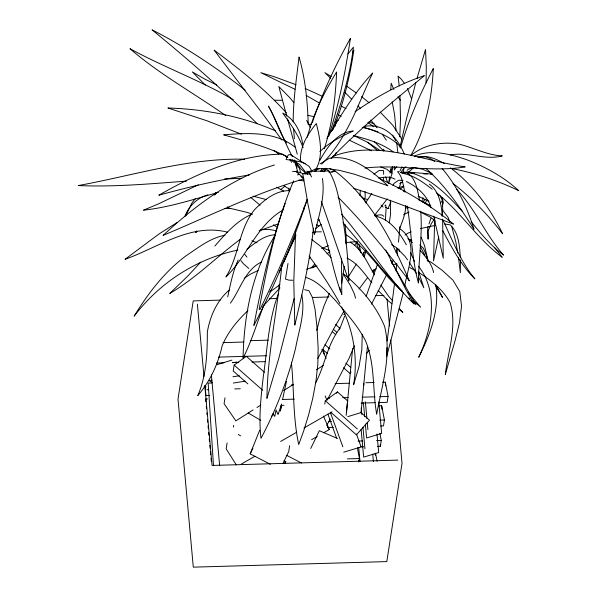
<?xml version="1.0" encoding="UTF-8"?>
<svg xmlns="http://www.w3.org/2000/svg" width="597" height="597" viewBox="0 0 597 597"><rect width="100%" height="100%" fill="white"/><g stroke="black" fill="none" stroke-linecap="round" stroke-linejoin="round"><path stroke-width="0.9" d="M399.915 226.741L398.483 242.128M311.082 172.399L311.127 169.779L309.074 166.317L290.426 154.548L288.635 154.787L287.164 156.526L286.06 159.466L299.903 161.69L305.231 163.653M426.064 82.886L426.303 66.625L425.519 49.476L416.997 78.446M307.41 174.451L307.47 171.794L308.395 171.361L328.895 171.018C336.88 183.936 338.865 199.465 342.014 214.062C345.842 236.151 348.17 258.501 348.887 280.903L321.328 201.308M362.222 334.454L361.834 349.596L359.133 366.215L353.618 384.714C358.013 358.282 353.625 330.828 341.521 306.955M293.179 121.96C293.187 100.177 296.478 78.603 299.037 57.021C305.321 78.625 307.522 101.147 308.201 123.557M345.954 243.822L346.163 236.405L344.999 224.405M392.304 166.966L392.057 173.824L388.438 183.294M386.916 347.551L386.595 356.827L403.288 292.605M305.037 174.384L305.149 171.637L299.784 164.623L292.075 159.474M281.336 405.139L281.247 406.96L281.56 405.214M295.642 231.069L293.791 281.351L294.806 325.134C302.358 293.082 310.022 260.926 313.455 228.121M422.683 201.928L422.945 197.577M390.751 89.654L391.192 83.229L393.841 89.513M405.736 205.495C405.691 213.48 402.632 221.002 399.677 228.293M399.818 136.795L400.49 118.863L399.953 95.527M359.976 195.361L360.372 190.227M357.305 241.77L357.028 245.374L361.133 252.941L358.812 243.927M376.55 216.666L376.7 214.875M385.378 220.129L386.102 208.525L385.729 204.92L384.841 205.935M396.08 271.008L396.729 263.598M346.193 415.385L347.305 403.751M346.469 412.579L352.633 348.544M367.453 346.342L361.058 412.594L347.79 416.639M403.982 167.272L403.378 173.279L405.773 172.645M281.888 264.964C277.493 309.485 267.434 353.514 266.941 398.378L278.889 357.984L294.075 298.687M442.041 215.995L442.735 209.525L442.422 200.413L439.937 195.615L437.511 194.279M387.147 341.059L394.527 283.724M344.23 266.352L341.827 283.202M388.998 181.249L389.61 176.719M390.095 173.093L390.699 168.563M306.567 173.697L306.948 171.085M389.266 222.882L390.595 214.174L390.289 200.196M225.017 397.811L224.099 403.706L235.867 420.87L253.061 409.975M264.434 372.289L246.322 356.312L234.143 365.088L233.226 370.983L247.859 383.886M227.091 442.959L226.181 448.854L236.3 464.899M233.434 427.049L233.696 425.37M285.485 463.235L285.747 461.548L284.082 460.757M289.635 445.683L288.724 451.578L282.866 463.682M324.761 404.057L325.283 400.691L337.462 391.916L347.909 401.132M358.924 461.906L359.446 458.541L357.387 447.84M377.565 446.384L380.349 446.31L381.259 440.414L379.886 433.28M378.886 405.833L381.67 405.751L384.416 420.019L383.505 425.915L380.722 425.997M382.535 382.259L385.319 382.177L388.065 396.445L387.154 402.341L378.796 402.579M287.993 263.493L285.456 279.045L288.985 280.172L292.754 280.247M259.18 309.343C267.187 265.784 276.202 221.741 293.62 180.854M281.448 404.923L280.329 411.042L281.5 405.094M274.881 416.094L276.015 409.945L278.068 414.594M282.672 399.08L286.456 381.401M438.72 236.867L433.526 260.956L434.706 218.315M227.711 296.881C230.487 284.418 232.755 271.642 238.143 259.986M399.93 147.34L406.669 118.116L415.788 82.744M404.706 286.314C407.632 267.732 419.639 242.001 399.789 228.748M383.11 180.578L383.707 178.04M316.783 330.402L319.619 319.283L324.074 305.776L329.365 293.351M307.351 137.25C313.171 113.975 324.201 92.363 336.611 71.961C335.551 97.901 332.328 123.952 324.305 148.728M392.401 166.884L391.087 171.832L391.789 171.384M335.007 126.363L336.253 121.788L335.798 121.855M364.513 199.405L365.2 197.01L365.073 191.48M364.267 256.792L366.043 250.606M400.46 148.004C408.378 120.378 420.064 93.968 433.295 68.513C431.9 98.527 425.848 129.019 410.87 155.362M312.365 122.721L313.141 120.131M401.057 182.033L399.132 188.159M285.165 203.428C270.717 242.942 261.762 284.194 253.867 325.44C274.799 284.963 293.037 242.957 307.149 199.607M328.79 135.855C339.036 104.117 345.506 71.274 350.432 38.327C335.954 64.267 323.261 91.229 313.403 119.266M428.206 226.397L427.668 228.032L428.094 239.128L428.042 230.994L431.392 223.509L433.84 219.987M429.012 223.95L430.885 218.241M377.565 264.001L366.088 296.522M278.359 413.714L281.605 404.042M396.072 252.315L397.281 248.83M331.723 130.713C341.066 103.52 350.073 75.849 353.387 47.17L347.984 53.909M278.448 293.523C268.411 320.328 267.352 349.349 263.202 377.386C260.874 397.595 258.613 418.034 260.986 438.347C276.172 409.833 287.918 379.476 295.612 348.088C298.754 330.723 305.477 312.701 301.798 294.963M263.896 304.768C257.173 322.649 251.658 341.059 243.076 358.178C243.897 315.701 252.009 272.083 274.918 235.643M442.131 206.211L443.362 202.793L442.22 197.503M307.209 199.353C293.44 236.905 277.553 273.695 259.911 309.582M354.402 345.767L349.126 358.185L327.313 399.908M333.029 129.661C343.312 104.124 349.797 77.274 353.864 50.096L352.446 52.342M373.483 272.396L374.468 269.74L372.11 272.023M344.693 316.014L340.641 326.619L339.081 329.238M196.473 230.949L195.809 232.688L196.883 231.226M334.835 155.989L336.126 152.601M270.426 464.317L250.188 453.862L259.688 430.221M315.44 383.222C324.992 365.588 327.305 343.932 340.066 328.186M295.858 234.614L283.791 262.299M391.751 263.501L393.274 260.128M425.191 203.48L426.736 200.099M295.896 235.755L282.008 264.613M281.859 266.456L279.053 272.113M387.878 208.696L390.878 202.293M184.98 216.166C188.794 206.047 197.391 197.756 207.875 194.853M185.719 215.845L191.876 203.099L195.226 198.659M250.188 453.862L252.919 448.22M310.746 448.466L319.335 430.713L337.477 438.437M400.132 170.63L402.027 166.787M386.371 275.254L371.476 304.149M365.797 202.525L371.827 193.421M392.99 185.548L394.177 183.257L398.662 180.249L403.035 180.376M214.226 195.204L215.502 192.876M271.486 416.728L273.307 413.49M326.634 425.512L330.275 419.027M317.85 358.461L334.335 327.708L343.954 311.231M319.805 160.414C327.029 147.593 337.044 132.153 353.23 131.012C341.283 136.362 329.253 142.399 319.82 151.653M326.917 138.385C340.783 115.676 354.387 92.505 372.662 72.983C357.976 104.385 347.014 139.235 321.708 164.078M230.412 303.186C240.472 289.299 245.091 269.665 261.732 261.874M356.454 264.061L348.349 276.709M315.238 171.369L317.156 168.376M357.096 241.822L354.573 245.576M362.275 255.165L365.491 250.904M324.014 171.854L326.044 168.832L328.895 171.018M409.848 241.188L410.811 239.763M320.499 171.346L322.477 168.436M321.873 171.503L323.238 169.541L326.044 168.832L323.805 171.727M215.211 194.555L216.286 193.047M270.001 291.694L271.09 290.187M359.006 289.09L367.461 277.792M423.161 202.07L425.295 199.152M440.631 202.876L442.422 200.413M315.388 171.623L316.91 169.541L319.134 168.548M374.453 215.45L387.274 198.808M414.422 173.309L400.706 172.511L404.333 167.608L405.967 166.727M396.871 166.541L394.289 169.936L394.207 166.533M402.803 171.869L401.729 173.234C413.415 174.854 423.072 182.309 432.213 189.227M262.904 306.41L279.993 287.873M214.875 246.024C225.621 233.651 236.763 220.659 252.173 214.062M343.857 314.664L345.044 313.335M366.371 353.611L369.349 350.275M351.014 371.983L349.82 373.319L343.551 367.782M336.275 393.251L337.462 391.916M283.933 463.578L285.747 461.548M314.552 171.466C324.141 157.668 320.179 138.765 316.306 123.519C307.701 134.056 299.552 147.078 300.545 161.19M331.059 158.518C359.924 128.512 392.281 102.124 424.363 75.67C399.542 83.886 376.468 96.766 355.118 111.743M200.741 262.083L187.816 276.008L169.749 293.478C195.562 278.456 216.487 256.964 240.315 239.285M309.179 258.352L310.418 257.053M310.88 268.12L314.694 264.128M312.701 267.934L315.268 265.449M315.104 170.294L317.089 168.429M328.925 133.37L332.245 130.273M247.956 310.641C237.248 320.641 227.688 332.283 222.114 345.939C218.009 364.245 210.099 381.386 197.756 395.654C206.532 375.423 207.271 353.506 207.36 331.85C210.092 316.209 216.912 300.53 229.233 290.112M408.975 171.802L413.654 167.63M280.888 189.421L284.97 186.122M246.949 249.18C255.404 242.934 264.322 235.128 275.307 234.755M400.191 189.003L403.848 186.458M411.281 155.235C424.407 144.28 442.728 141.347 459.25 144.213C473.719 147.675 487.152 155.213 502.264 155.907C484.98 160.578 467.69 151.556 450.25 154.989M407.087 170.272L408.467 169.22L413.236 167.436M403.393 191.368L404.818 190.294M315.365 228.658L321.231 224.405M283.135 209.875C256.494 225.427 247.233 256.344 225.927 276.963C239.084 255.956 238.606 229.166 254.553 209.666C263.859 200.234 275.933 190.07 289.896 190.682M269.956 291.896L279.956 284.747M389.102 183.675L389.811 183.175M373.946 174.137L379.11 170.541L383.572 170.593L383.64 174.317M326.999 253.762L329.88 251.77M244.188 278.374L250.083 274.336L258.128 270.478M405.124 235.054L408.027 233.121L411.318 231.89M256.971 407.497L260.874 405.02M283.545 390.662L293.702 384.222M316.373 369.856L323.402 365.401M177.234 222.435L159.13 233.89L125.064 259.292C158.086 247.583 190.771 222.83 227.472 232.158M399.736 183.667L402.542 181.921M320.037 163.899L329.343 158.25C352.409 154.13 372.103 171.287 387.916 185.764L354.484 174.22L339.111 170.279L325.716 168.361L315.119 169.055L308.119 172.951M241.278 464.115L254.934 456.25M280.627 441.452L296.687 432.198M303.918 428.034L332.022 411.84M311.619 439.698L317.238 436.459M323.664 432.765L329.29 429.527L323.477 416.109M419.504 157.742L420.937 156.966L425.691 156.892L430.788 158.832L434.609 161.496M403.497 214.786L409.027 212.047M198.286 184.831L158.227 204.017L143.459 210.174C169.108 207.435 193.689 199.346 218.39 192.346M321.708 248.598L328.238 245.606M376.304 268.881L372.961 270.359L373.453 270.254M259.076 230.86L278.553 223.748M375.386 216.099L378.625 214.913L381.856 214.92L383.789 216.248M414.475 156.115C431.258 148.922 450.093 154.101 466.563 159.66C485.57 166.876 503.726 176.913 518.778 190.697C497.279 180.309 474.339 172.854 450.899 168.347M397.818 188.13L403.721 186.025M297.41 174.928L299.575 174.175M332.41 156.533C376.468 139.608 421.46 160.474 465.19 166.891C431.907 172.503 398.274 164.085 364.857 168.063M331.671 172.205L335.156 171.078C370.573 198.614 391.923 240.397 409.303 280.859C387.028 251.762 363.879 223.196 338.036 197.167M303.918 178.891C255.359 193.256 209.681 215.86 163.071 235.405C195.279 205.555 232.009 177.958 274.448 164.981M306.657 269.187L317.029 266.031M216.838 364.692L231.905 360.103M343.693 452.183L361.133 446.929L356.446 434.056M237.875 250.076C196.674 258.591 159.489 282.687 134.131 316.179C147.922 293.582 164.265 272.113 185.592 256.12C197.913 247.882 210.01 238.031 224.942 235.24M378.64 178.107C383.946 177.033 390.192 176.279 394.998 179.219M312.671 232.726L316.186 231.86L321.395 231.823M420.385 228.606L435.019 225.457M417.758 157.19C427.042 154.556 436.504 159.093 444.399 163.675M328.917 172.376L335.156 171.078L329.775 168.555M215.629 192.853L217.338 192.54M249.218 174.973C218.711 179.936 188.57 186.988 158.795 195.241C196.413 173.712 238.263 154.921 282.254 154.086M232.382 362.745L236.949 362.021M211.92 380.117L209.174 380.55L212.248 382.595M232.934 376.782L239.33 375.767M233.3 383.05L245.18 381.17M345.544 242.554L356.416 241.658M186.383 181.13C150.399 183.809 114.348 187.122 78.222 185.57C133.429 175.54 187.854 157.936 244.554 159.198M308.052 124.43L311.559 124.176M400.706 172.511L407.87 172.055L432.668 174.167M364.23 126.43C383.819 122.743 397.468 137.228 404.288 154.019M392.505 264.464L396.886 264.24M260.628 229.77L268.583 229.382L276.441 230.696M224.487 178.996L241.695 178.309M220.189 300.119L193.212 300.895L178.003 399.132L193.294 567.15L386.804 561.598L402.012 463.354L390.774 339.894M269.501 298.701L276.941 298.493M312.291 297.478L329.037 296.993M375.558 295.657L383.931 295.418M250.688 340.656L268.262 340.148M223.077 342.633L243.501 342.044M218.39 357.11L266.672 355.73M216.554 363.036L223.979 362.819M232.337 362.58L238.837 362.394M251.837 362.021L265.762 361.618M211.883 382.983L208.181 383.095L213.495 465.802M204.196 386.946L206.055 386.893M291.545 384.871L293.403 384.819M335.186 383.617L349.111 383.214M365.819 382.737L374.177 382.498M206.875 389.722L208.734 389.662M234.725 388.916L240.3 388.759M209.674 395.505L205.965 395.61L205.047 385.528M205.622 399.005L207.472 398.945M282.224 399.483L294.291 399.139M327.716 398.177L329.574 398.124M342.574 397.751L348.141 397.587M362.073 397.192L375.065 396.818M379.714 396.684L388.065 396.445M281.314 405.378L284.097 405.296M361.155 403.087L375.088 402.684M328.708 421.624L331.492 421.542M379.774 420.154L384.416 420.019M327.798 427.512L333.365 427.355M358.051 441.079L362.692 440.944M376.617 440.549L381.259 440.414M360.849 446.869L363.633 446.787M347.372 458.884L359.446 458.541M397.833 460.108L212.062 465.444L204.808 385.722M399.303 171.66L397.55 171.697C402.796 176.996 402.982 185.242 404.87 192.092M224.509 208.51L230.912 208.532L247.859 212.562L252.188 214.226M274.575 100.229L282.396 100.311M423.564 173.839L427.221 174.048M430.877 174.257L432.706 174.369M292.53 171.339L296.008 171.563L301.604 172.988L302.828 173.958M364.812 199.055L367.513 199.301M310.806 174.19L302.746 173.428L307.962 204.174L314.447 234.591C318.626 216.353 325.335 197.391 322.425 178.525M405.333 207.689L408.072 207.995M336.469 120.176L338.178 120.452M387.654 208.353L388.938 208.562M298.866 180.107L303.866 180.943M444.616 223.935L450.295 224.897C458.914 233.143 459.533 245.979 460.317 257.188M253.053 196.159L266.269 199.54M414.124 167.473L422.713 169.279L431.452 173.234M307.903 115.325L314.074 116.691M362.297 127.377L370.64 129.348L377.916 131.818M407.87 172.055C430.609 177.048 447.496 195.309 462.757 211.719M304.574 289.687L308.94 290.776L312.388 297.343L315.022 309.186L316.91 326.096L318.149 347.872L317.85 364.364L315.917 381.446L312.701 398.557L308.537 415.154L303.769 430.668L298.724 444.549C292.858 417.706 294.172 390.02 291.418 362.804M353.402 135.497C367.259 139.168 381.55 143.19 393.192 151.892M385.386 207.301L386.714 207.689M353.849 188.339L391.348 200.905L453.526 224.106C431.28 205.898 406.385 191.033 380.311 179.003M363.252 127.131C376.625 131.43 390.587 136.355 400.453 146.825M375.065 216.099C390.028 218.86 399.393 232.352 406.348 244.8M322.522 247.942L329.365 250.389M380.722 166.966L386.841 169.227L391.744 173.137M317.932 219.569L319.634 220.211M251.897 240.822L257.068 242.8M276.627 187.249L283.717 191.07M305.477 277.321C317.47 280.836 325.91 290.761 334.424 299.313C345.536 312.35 357.305 325.029 365.289 340.32C375.334 363.745 372.312 389.632 376.677 414.184C381.931 385.319 391.878 355.73 384.572 326.32C376.02 305.56 360.924 287.963 343.596 273.933M296.082 84.759L274.389 76.759L260.814 72.677L294.933 89.274M241.427 134.153L206.584 120.646L167.906 107.997C204.622 109.102 241.524 116.109 275.307 130.758M349.17 140.131L371.647 150.869M353.7 135.556L367.782 142.362L380.229 150.601M407.833 238.725L411.848 240.487M418.139 196.226L429.056 201.346M305.104 88.438L322.32 96.296M407.296 172.973C416.303 178.66 417.646 190.913 419.534 200.577M418.557 199.726L430.78 205.741M406.408 181.525C417.37 186.846 427.459 195.786 431.079 207.763M369.021 121.624L374.446 124.131M287.351 156.81C267.157 146.81 245.263 140.974 223.659 134.862C247.867 132.765 275.717 131.258 295.649 147.638M427.161 260.292L431.124 262.202L442.31 270.426L452.899 280.097L459.809 291.612L461.541 306.127L459.533 322.664L455.198 340.245L445.287 374.625C448.063 350.827 457.384 326.566 450.145 302.701C442.996 289.441 430.646 280.03 418.146 272.135M420.266 211.995L430.601 217.278L435.22 221.062M216.823 85.013L204.659 79.013L192.331 71.916L205.323 85.05M286.582 455.317L301.44 462.988M341.365 106.109L346.021 108.647M409.691 267.508L415.072 270.448M306.127 95.386L319.537 103.117M233.278 99.654C200.062 80.267 163.69 67.133 129.967 48.693C159.541 74.267 193.935 93.184 225.8 115.594M316.47 224.621L318.835 225.972M248.21 412.975L260.747 420.333M238.27 434.482L240.621 435.862M346.088 234.755C368.767 249.479 382.252 274.172 402.542 291.694M227.479 206.89L230.472 208.689M391.602 244.658L396.341 247.524L404.885 256.203L407.564 259.919M331.193 76.506L324.94 72.677L330.708 78.297M347.058 258.158C357.931 263.337 364.401 273.836 371.864 282.791M273.411 224.823L276.478 226.756M282.56 154.213L287.821 157.586M283.523 185.48L289.955 189.615M250.807 197.465L260.12 205.211M338.081 114.549L341.163 116.624M367.879 122.475L373.715 126.713M346.715 86.199L356.372 92.99M361.573 96.647L369.245 102.841M450.481 167.869C473.025 184.951 490.391 208.39 502.599 233.763C488.279 215.002 471.66 197.935 453.033 183.436M290.426 154.548L292.515 156.086M350.2 242.166C362.401 249.419 367.431 263.426 374.64 274.941M300.813 176.615L303.649 178.787M311.88 239.628L320.955 246.576L331.134 257.785M273.814 150.28L278.792 154.101M248.83 268.486L243.3 263.635L240.949 260.68M245.166 90.117C216.024 67.304 185.055 46.685 152.063 29.85C188.488 59.528 223.83 90.602 257.203 123.683M408.93 239.763L412.505 242.554M391.99 303.798L388.378 300.925L378.14 290.388M399.221 309.544L402.833 312.41L399.274 308.373M290.709 159.66L295.545 163.563L299.395 168.197L300.545 172.354M306.798 173.802L301.097 169.085L294.351 160.026M296.008 171.563L303.485 177.831M367.782 142.362L377.714 150.69M436.258 192.63C460.712 211.644 477.212 238.89 502.181 257.285L494.301 247.27M413.661 301.201L420.609 307.142L408.132 292.269M425.84 168.324C445.198 185.689 460.115 207.375 473.988 229.203C467.123 207.338 457.145 186.01 442.146 168.503M429.355 184.13C439.422 191.406 441.302 204.629 442.332 216.151M335.648 324.567L339.827 328.253M333.342 329.231L336.827 332.305M332.268 331.604L335.753 334.671M324.962 344.678L329.835 348.984M345.857 363.118L350.738 367.424M322.656 349.342L327.529 353.648M360.446 412.199L369.506 420.191L356.409 434.862L330.641 412.117M325.283 400.691L357.327 428.967M358.521 460.466L359.909 461.697M234.143 365.088L262.702 390.289M359.185 194.323L364.125 198.823L365.871 202.98M374.386 141.646L383.714 151.011M419.758 244.897L423.392 248.285L426.482 255.471L428.012 261.314M408.885 297.903L410.154 299.127M411.423 300.351L415.878 304.634L390.639 260.389M381.117 205.144L383.117 207.077M456.63 189.324C475.458 208.89 485.495 234.942 503.592 255.106C490.958 245.845 480.898 233.74 471.1 221.651M344.753 92.184L351.723 99.289M380.185 112.079L392.856 125.37L401.848 139.131M402.609 291.694L382.983 270.142L342.947 222.644M420.101 250.389C425.78 256.859 431.9 263.919 433.616 272.59M383.199 149.19L384.423 150.519M357.984 105.856L360.439 108.542M286.403 112.908C265.023 89.11 239.673 69.245 214.122 50.148L263.173 114.43L281.851 140.004M392.736 300.97L388.58 296.261L380.856 285.015M341.581 214.241L342.738 215.592C367.58 244.195 386.684 277.545 414.057 303.977L406.102 289.955L385.737 249.919M293.873 102.639L289.843 97.751L278.821 86.528L286.747 116.116M370.804 120.034L377.147 127.795M442.407 209.89L448.041 217.278L449.75 221.591M404.565 83.483L401.408 79.319L398.027 76.08L399.266 85.968M244.889 254.397L246.942 257.128M418.542 266.262C439.064 292.44 431.982 329.454 418.721 357.267C429.847 335.066 439.713 310.253 435.855 284.956M309.082 256.135C320.395 271.269 330.813 287.105 339.947 303.649M437.34 193.532L438.34 194.913M409.169 262.15L416.467 273.642M308.395 171.361L311.641 176.958M397.968 96.759L400.386 100.318M382.274 134.198L386.356 140.25M306.671 120.355L310.38 127.668M327.357 426.467L329.29 429.527M343.074 273.724L350.372 285.403L354.349 293.821L355.566 298.202M289.791 159.324L291.657 162.414M296.784 170.906L297.709 172.451M435.892 286.359L442.623 297.56L436.161 285.456M442.437 219.077C452.205 239.554 460.212 261.195 474.899 278.903C461.13 265.113 451.907 247.897 442.847 230.86M375.685 125.28L376.617 126.862M292.217 156.272C283.366 139.996 277.523 122.243 268.419 106.072C275.344 117.93 278.844 131.489 286.478 143.004M392.677 135.168L395.759 140.922M410.542 252.621L414.646 261.822M420.833 247.591L424.863 255.195M418.736 277.545L423.833 287.784L418.557 271.254M321.895 349.252L326.156 358.312M318.335 218.383C329.328 242.68 332.074 269.732 341.797 294.508L341.454 258.337M407.445 88.46L411.587 98.848M273.284 413.751L274.359 416.169M325.119 395.908L326.94 400.102M295.605 161.414L297.448 165.682M421.146 237.225L424.497 245.539L428.273 261.464M451.802 226.763L455.914 242.285L457.727 252.964M303.112 147.728C298.396 135.116 290.627 123.922 282.739 113.109C294.522 118.915 300.873 131.661 302.731 144.183M330.357 412.497L342.857 446.817M327.88 414.102L336.633 438.123M385.714 176.891L387.587 182.585M296.918 167.876L295.545 163.563L297.56 171.526M287.485 118.788L297.254 154.108M433.676 216.144L443.272 258.202L442.623 219.748M392.222 101.915L394.55 114.497L396.072 130.728M398.878 248.949L399.408 251.516M339.783 287.515L340.469 291.03M375.55 453.287L377.095 461.317M323.38 349.618L324.238 354.073M294.403 138.81L293.612 129.071M407.281 206.129C411.572 231.673 411.534 257.919 418.422 283.015C418.542 259.061 422.601 235.181 420.736 211.211M396.639 142.564L397.886 152.586M458.481 257.411L460.354 272.642L460.466 259.852M387.057 299.052L389.513 325.969M385.319 382.177L385.655 385.841M381.67 405.751L382.005 409.423M378.782 401.863L381.647 433.4L366.61 437.974L365.349 424.064M380.185 444.474L380.349 446.31M376.998 434.004L378.685 452.556L363.648 457.13L361.118 429.31M375.2 453.384L375.364 455.22M372.737 454.175L373.409 461.6M363.685 383.267L363.857 385.125M365.371 401.818L366.894 418.512M367.23 422.221L367.901 429.639M363.409 402.736L364.67 416.646M361.222 407.99L361.819 414.482M362.998 427.467L364.939 448.795M358.737 447.638L359.998 461.556M278.903 284.948L279.239 288.612M211.398 374.931L219.666 465.824M197.383 304.142L203.965 376.446M205.704 399.93L205.875 401.781M206.293 406.423L206.465 408.273M206.883 412.915L207.055 414.766M207.472 419.407L207.726 422.191M208.069 425.9L208.323 428.683M208.659 432.392L208.913 435.176M209.248 438.885L209.502 441.668M209.838 445.377L210.092 448.16M210.428 451.869L210.681 454.653M211.017 458.362L211.271 461.145M303.754 207.898L303.918 209.726M396.96 248.322L397.468 255.262M363.573 252.225L363.886 256.814M288.926 188.077L289 190.809"/></g></svg>
